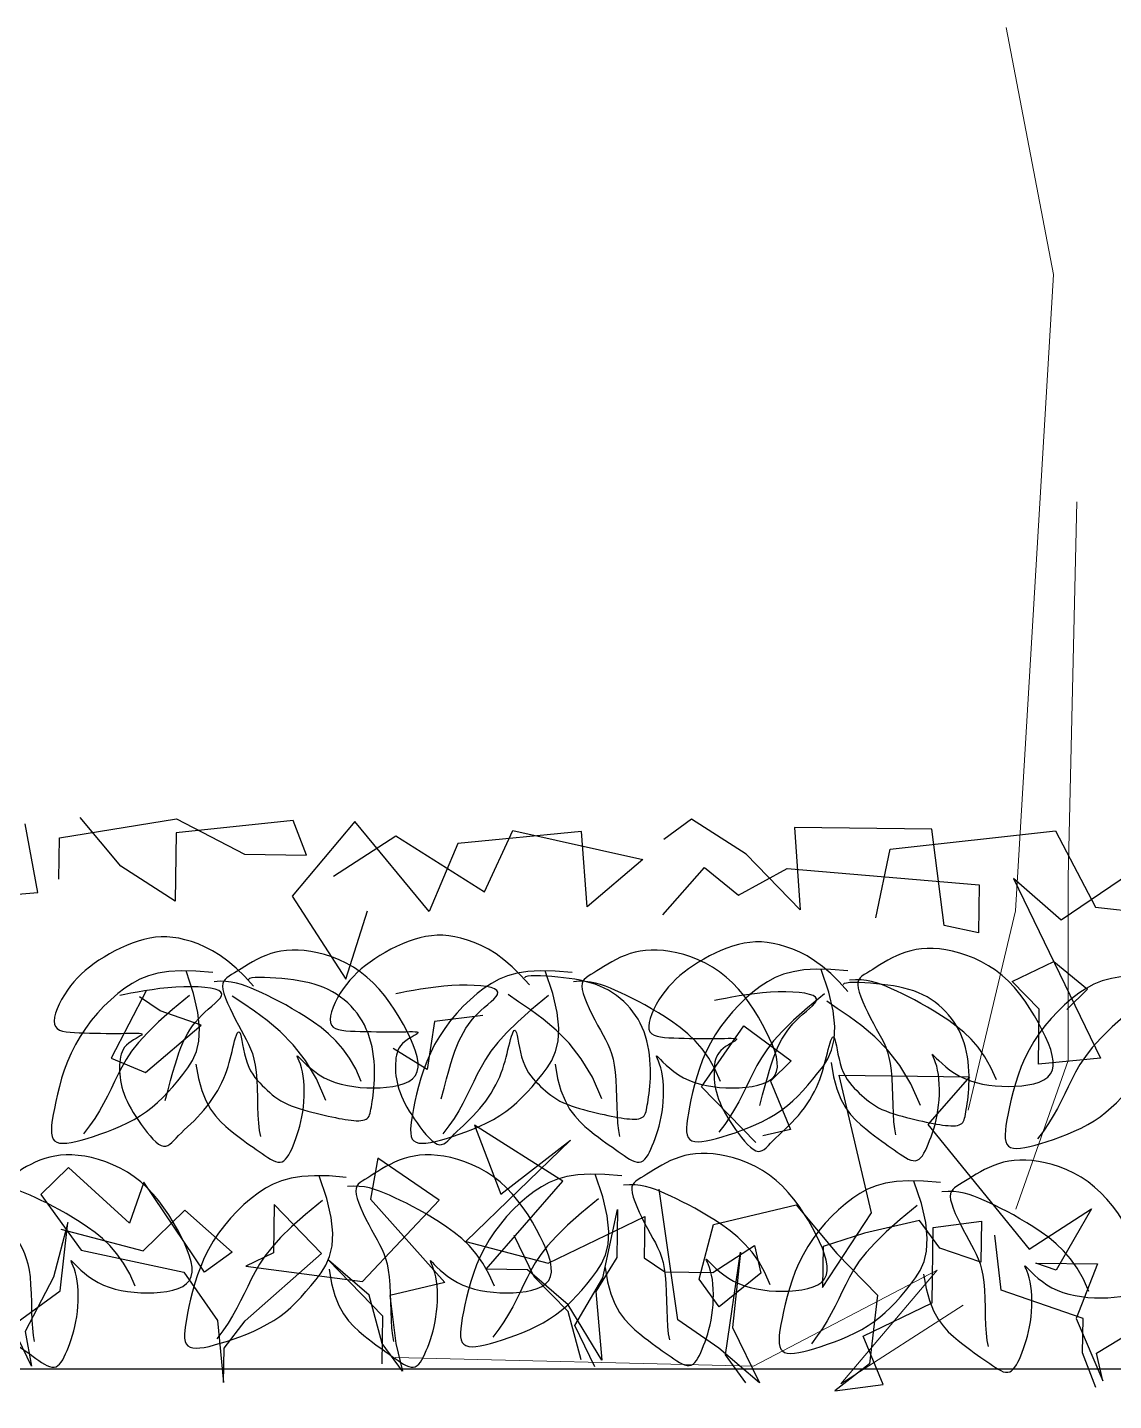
# Model space of a CAD drawing. Extents: x -1568 to -728, y -1287 to -990.
# Drawn here: x -1436.418 to -1433.887, y -1097.154 to -1093.955 of the extents above; entities that cross this region are included whole.
import ezdxf

# ---------------------------------------------------------------- set-up
doc = ezdxf.new("R2010")
doc.units = 0
doc.header["$LTSCALE"] = 5
doc.layers.get('0').update_dxf_attribs({"linetype": 'CONTINUOUS'})
for name, color, linetype in [('LH', 94, 'CONTINUOUS'), ('乔木', 3, 'CONTINUOUS'), ('尺寸标注', 2, 'CONTINUOUS')]:
    doc.layers.add(name, color=color, linetype=linetype)

# ---------------------------------------------------------------- blocks, each defined once
blk = doc.blocks.new('乔木02')
at = {"color": 106, "lineweight": 20}
for p, q in [((251.84, 912.36), (217.98, 736.47)), ((217.98, 736.47), (245.07, 283.22)), ((201.4, 574.51), (207.63, 307.08)), ((207.63, 307.08), (207.63, 176.47)), ((245.07, 283.22), (278.92, 141.15)), ((207.63, 176.47), (244.97, 70.74)), ((300.99, 27.21), (431.71, -41.21)), ((369.46, -53.65), (300.99, 27.21)), ((282.32, 2.33), (369.46, -53.65)), ((431.71, -41.21), (686.91, -34.99))]:
    blk.add_line(p, q, dxfattribs=at)
blk = doc.blocks.new('LIM43')
at = {"color": 98}
for p, q in [((942285.3405, 2579500.7388), (942285.6132, 2579500.7831)), ((942285.4836, 2579500.6729), (942285.3891, 2579500.7861)), ((942285.8852, 2579500.7793), (942285.6127, 2579500.7511)), ((942285.6132, 2579500.7831), (942285.7721, 2579500.7009)), ((942286.0292, 2579500.7774), (942285.8828, 2579500.6035)), ((942285.9161, 2579500.699), (942285.8852, 2579500.7793)), ((942286.2023, 2579500.5672), (942286.0292, 2579500.7774)), ((942286.8134, 2579500.7827), (942286.7487, 2579500.7356)), ((942286.9403, 2579500.701), (942286.8134, 2579500.7827)), ((942285.2907, 2579500.6116), (942285.2609, 2579500.7719)), ((942285.6127, 2579500.7511), (942285.6105, 2579500.5912)), ((942285.9794, 2579500.6501), (942286.1247, 2579500.7441)), ((942286.1247, 2579500.7441), (942286.331, 2579500.6134)), ((942286.557, 2579500.7542), (942286.2685, 2579500.7261)), ((942286.331, 2579500.6134), (942286.397, 2579500.7564)), ((942286.397, 2579500.7564), (942286.7001, 2579500.6883)), ((942286.5706, 2579500.5781), (942286.557, 2579500.7542)), ((942287.3732, 2579500.759), (942287.0532, 2579500.7634)), ((942287.0532, 2579500.7634), (942287.0666, 2579500.5713)), ((942287.2765, 2579500.7124), (942287.6612, 2579500.7551)), ((942287.4021, 2579500.5348), (942287.3732, 2579500.759)), ((942287.6612, 2579500.7551), (942287.7548, 2579500.5779)), ((942285.3392, 2579500.6429), (942285.3405, 2579500.7388)), ((942286.2685, 2579500.7261), (942286.2023, 2579500.5672)), ((942287.2424, 2579500.5529), (942287.2765, 2579500.7124)), ((942285.7721, 2579500.7009), (942285.9161, 2579500.699)), ((942286.7001, 2579500.6883), (942286.5706, 2579500.5781)), ((942287.0666, 2579500.5713), (942286.9403, 2579500.701)), ((942285.6105, 2579500.5912), (942285.4836, 2579500.6729)), ((942286.7463, 2579500.5597), (942286.8439, 2579500.6703)), ((942286.8439, 2579500.6703), (942286.923, 2579500.6053)), ((942286.923, 2579500.6053), (942287.0359, 2579500.6677)), ((942287.0359, 2579500.6677), (942287.4835, 2579500.6296)), ((942287.8359, 2579500.6568), (942287.6744, 2579500.547)), ((942287.4835, 2579500.6296), (942287.4819, 2579500.5177)), ((942287.6744, 2579500.547), (942287.5637, 2579500.6445)), ((942287.5637, 2579500.6445), (942287.766, 2579500.226)), ((942284.9543, 2579500.5842), (942285.2907, 2579500.6116)), ((942285.8828, 2579500.6035), (942286.0081, 2579500.4099)), ((942286.0081, 2579500.4099), (942286.0583, 2579500.5691)), ((942287.7548, 2579500.5779), (942287.9146, 2579500.5598)), ((942287.4819, 2579500.5177), (942287.4021, 2579500.5348)), ((942287.5604, 2579500.4047), (942287.6571, 2579500.4513)), ((942287.6571, 2579500.4513), (942287.7362, 2579500.3863)), ((942287.6235, 2579500.3399), (942287.5604, 2579500.4047)), ((942285.5437, 2579500.3843), (942285.4615, 2579500.2255)), ((942285.575, 2579500.3359), (942285.5275, 2579500.3685)), ((942287.7362, 2579500.3863), (942287.6875, 2579500.339)), ((942285.6706, 2579500.3026), (942285.575, 2579500.3359)), ((942286.3271, 2579500.3256), (942286.2148, 2579500.3112)), ((942287.6218, 2579500.212), (942287.6235, 2579500.3399)), ((942285.5411, 2579500.1925), (942285.6706, 2579500.3026)), ((942286.2148, 2579500.3112), (942286.1973, 2579500.1995)), ((942286.8369, 2579500.1588), (942286.9349, 2579500.3013)), ((942286.9349, 2579500.3013), (942287.0458, 2579500.2199)), ((942286.1973, 2579500.1995), (942286.118, 2579500.2485)), ((942285.4615, 2579500.2255), (942285.5411, 2579500.1925)), ((942287.0458, 2579500.2199), (942286.9971, 2579500.1726)), ((942287.766, 2579500.226), (942287.6218, 2579500.212)), ((942286.9971, 2579500.1726), (942287.0436, 2579500.06)), ((942287.1573, 2579500.1864), (942287.4613, 2579500.1822)), ((942287.233, 2579499.8656), (942287.1573, 2579500.1864)), ((942287.4613, 2579500.1822), (942287.3638, 2579500.0716)), ((942286.9631, 2579500.0291), (942286.8369, 2579500.1588)), ((942286.5138, 2579499.9393), (942286.3076, 2579500.0701)), ((942286.3076, 2579500.0701), (942286.3694, 2579499.9093)), ((942287.3638, 2579500.0716), (942287.5999, 2579499.7806)), ((942287.0436, 2579500.06), (942286.9794, 2579500.0449)), ((942286.5311, 2579500.035), (942286.2878, 2579499.7985)), ((942286.3694, 2579499.9093), (942286.5311, 2579500.035)), ((942286.0825, 2579499.9932), (942286.0652, 2579499.8975)), ((942286.2252, 2579499.8953), (942286.0825, 2579499.9932)), ((942285.362, 2579499.9711), (942285.2971, 2579499.908)), ((942285.5043, 2579499.8412), (942285.362, 2579499.9711)), ((942285.5376, 2579499.9367), (942285.5043, 2579499.8412)), ((942285.6787, 2579499.7269), (942285.5376, 2579499.9367)), ((942286.335, 2579499.7339), (942286.5138, 2579499.9393)), ((942286.7815, 2579499.6159), (942286.7376, 2579499.9203)), ((942285.2971, 2579499.908), (942285.3914, 2579499.7788)), ((942285.8409, 2579499.8846), (942285.8394, 2579499.7727)), ((942285.9514, 2579499.7711), (942285.8409, 2579499.8846)), ((942286.0465, 2579499.7059), (942286.2252, 2579499.8953)), ((942286.0652, 2579499.8975), (942286.2385, 2579499.7033)), ((942286.8645, 2579499.8386), (942287.0572, 2579499.8839)), ((942287.0572, 2579499.8839), (942287.1517, 2579499.7707)), ((942285.5354, 2579499.7768), (942285.6327, 2579499.8714)), ((942285.6327, 2579499.8714), (942285.7434, 2579499.774)), ((942286.4792, 2579499.7479), (942286.7047, 2579499.8568)), ((942286.6068, 2579499.7142), (942286.6409, 2579499.8736)), ((942286.6409, 2579499.8736), (942286.6394, 2579499.7617)), ((942286.7047, 2579499.8568), (942286.7034, 2579499.7609)), ((942287.1186, 2579499.6912), (942287.233, 2579499.8656)), ((942287.3447, 2579499.848), (942287.2163, 2579499.8178)), ((942287.3919, 2579499.7834), (942287.3447, 2579499.848)), ((942287.3765, 2579499.8316), (942287.4888, 2579499.8461)), ((942287.4888, 2579499.8461), (942287.4874, 2579499.7502)), ((942287.5999, 2579499.7806), (942287.7452, 2579499.8745)), ((942287.7452, 2579499.8745), (942287.6632, 2579499.7318)), ((942285.3603, 2579499.8432), (942285.3265, 2579499.7157)), ((942285.3421, 2579499.6835), (942285.3603, 2579499.8432)), ((942285.344, 2579499.8274), (942285.5354, 2579499.7768)), ((942286.8308, 2579499.7112), (942286.8645, 2579499.8386)), ((942287.2163, 2579499.8178), (942287.1199, 2579499.7872)), ((942287.3741, 2579499.6558), (942287.3765, 2579499.8316)), ((942287.5346, 2579499.6856), (942287.5203, 2579499.8137)), ((942286.2878, 2579499.7985), (942286.4792, 2579499.7479)), ((942286.4468, 2579499.7164), (942286.4001, 2579499.813)), ((942286.863, 2579499.7267), (942286.9599, 2579499.7893)), ((942286.9599, 2579499.7893), (942286.975, 2579499.7252)), ((942287.1199, 2579499.7872), (942287.1186, 2579499.6912)), ((942287.4874, 2579499.7502), (942287.3919, 2579499.7834)), ((942285.3914, 2579499.7788), (942285.6307, 2579499.7276)), ((942285.7434, 2579499.774), (942285.6787, 2579499.7269)), ((942285.7732, 2579499.6137), (942285.9514, 2579499.7711)), ((942285.8394, 2579499.7727), (942285.775, 2579499.7416)), ((942286.0621, 2579499.6737), (942285.9672, 2579499.7549)), ((942285.9672, 2579499.7549), (942286.0934, 2579499.6253)), ((942286.6394, 2579499.7617), (942286.5903, 2579499.6825)), ((942286.7034, 2579499.7609), (942286.751, 2579499.7282)), ((942286.8924, 2579499.5344), (942286.9276, 2579499.7738)), ((942286.9276, 2579499.7738), (942286.9092, 2579499.5982)), ((942287.1517, 2579499.7707), (942287.2463, 2579499.6735)), ((942285.6307, 2579499.7276), (942285.7092, 2579499.6146)), ((942285.775, 2579499.7416), (942286.0465, 2579499.7059)), ((942286.431, 2579499.7326), (942286.335, 2579499.7339)), ((942286.5259, 2579499.6514), (942286.431, 2579499.7326)), ((942286.751, 2579499.7282), (942286.863, 2579499.7267)), ((942286.975, 2579499.7252), (942286.8779, 2579499.6466)), ((942287.6154, 2579499.7484), (942287.7594, 2579499.7464)), ((942287.6632, 2579499.7318), (942287.6154, 2579499.7484)), ((942287.7594, 2579499.7464), (942287.7097, 2579499.6192)), ((942285.3265, 2579499.7157), (942285.2608, 2579499.5887)), ((942286.2385, 2579499.7033), (942286.1101, 2579499.673)), ((942286.5257, 2579499.6354), (942286.4468, 2579499.7164)), ((942286.5412, 2579499.6032), (942286.6068, 2579499.7142)), ((942286.8779, 2579499.6466), (942286.8308, 2579499.7112)), ((942287.7257, 2579499.619), (942287.5346, 2579499.6856)), ((942285.2128, 2579499.5894), (942285.3421, 2579499.6835)), ((942286.0926, 2579499.5614), (942286.0621, 2579499.6737)), ((942286.1101, 2579499.673), (942286.1246, 2579499.5609)), ((942286.5903, 2579499.6825), (942286.6041, 2579499.5224)), ((942287.213, 2579499.578), (942287.3741, 2579499.6558)), ((942287.2463, 2579499.6735), (942287.2282, 2579499.5139)), ((942285.2757, 2579499.5086), (942285.2134, 2579499.6373)), ((942286.0934, 2579499.6253), (942286.0919, 2579499.5134)), ((942286.5561, 2579499.523), (942286.5257, 2579499.6354)), ((942286.6041, 2579499.5224), (942286.5259, 2579499.6514)), ((942285.7092, 2579499.6146), (942285.7232, 2579499.4705)), ((942285.7243, 2579499.5504), (942285.7732, 2579499.6137)), ((942286.5879, 2579499.5066), (942286.5412, 2579499.6032)), ((942286.8766, 2579499.5506), (942286.7815, 2579499.6159)), ((942286.9092, 2579499.5982), (942286.9715, 2579499.4694)), ((942287.7097, 2579499.6192), (942287.7717, 2579499.4745)), ((942287.7246, 2579499.5391), (942287.7257, 2579499.619)), ((942287.7566, 2579499.5386), (942287.8857, 2579499.6168)), ((942285.2608, 2579499.5887), (942285.2757, 2579499.5086)), ((942286.1397, 2579499.4968), (942286.0926, 2579499.5614)), ((942286.1246, 2579499.5609), (942286.1397, 2579499.4968)), ((942287.2595, 2579499.4655), (942287.213, 2579499.578)), ((942285.7232, 2579499.4705), (942285.7243, 2579499.5504)), ((942286.9715, 2579499.4694), (942286.8766, 2579499.5506)), ((942286.9395, 2579499.4698), (942286.8924, 2579499.5344)), ((942287.7555, 2579499.4587), (942287.7246, 2579499.5391)), ((942287.7717, 2579499.4745), (942287.7566, 2579499.5386)), ((942287.2282, 2579499.5139), (942287.1473, 2579499.451)), ((942287.1473, 2579499.451), (942287.2595, 2579499.4655))]:
    blk.add_line(p, q, dxfattribs=at)
blk = doc.blocks.new('花')
at = {"layer": 'LH', "color": 12}
for p, q in [((0.5797, 0.4507), (0.5698, 0.4448)), ((0.5901, 0.4561), (0.5797, 0.4507)), ((0.6009, 0.461), (0.5901, 0.4561)), ((0.6123, 0.4652), (0.6009, 0.461)), ((0.6241, 0.4688), (0.6123, 0.4652)), ((0.6366, 0.4716), (0.6241, 0.4688)), ((0.6496, 0.4736), (0.6366, 0.4716)), ((0.6634, 0.4747), (0.6496, 0.4736)), ((0.6779, 0.4749), (0.6634, 0.4747)), ((0.6932, 0.4741), (0.6779, 0.4749)), ((0.7092, 0.4722), (0.6932, 0.4741)), ((0.7259, 0.4693), (0.7092, 0.4722)), ((0.7431, 0.4652), (0.7259, 0.4693)), ((0.7605, 0.4599), (0.7431, 0.4652)), ((0.7779, 0.4533), (0.7605, 0.4599)), ((0.7953, 0.4454), (0.7779, 0.4533)), ((0.5349, 0.4203), (0.5274, 0.4146)), ((0.5429, 0.4263), (0.5349, 0.4203)), ((0.5514, 0.4325), (0.5429, 0.4263)), ((0.5604, 0.4387), (0.5514, 0.4325)), ((0.5698, 0.4448), (0.5604, 0.4387)), ((0.8123, 0.4361), (0.7953, 0.4454)), ((0.8287, 0.4253), (0.8123, 0.4361)), ((0.8445, 0.4131), (0.8287, 0.4253)), ((-0.5567, 0.3892), (-0.5698, 0.3826)), ((-0.5435, 0.395), (-0.5567, 0.3892)), ((-0.5303, 0.4), (-0.5435, 0.395)), ((-0.5172, 0.4041), (-0.5303, 0.4)), ((-0.5041, 0.4071), (-0.5172, 0.4041)), ((-0.4909, 0.4092), (-0.5041, 0.4071)), ((-0.4776, 0.4103), (-0.4909, 0.4092)), ((-0.4639, 0.4103), (-0.4776, 0.4103)), ((-0.4498, 0.4093), (-0.4639, 0.4103)), ((-0.4351, 0.4072), (-0.4498, 0.4093)), ((-0.4197, 0.4041), (-0.4351, 0.4072)), ((-0.4036, 0.3998), (-0.4197, 0.4041)), ((-0.3867, 0.3941), (-0.4036, 0.3998)), ((-0.369, 0.3867), (-0.3867, 0.3941)), ((-0.3504, 0.3772), (-0.369, 0.3867)), ((0.321, 0.3859), (0.3021, 0.3764)), ((0.3425, 0.3937), (0.321, 0.3859)), ((0.3674, 0.3998), (0.3425, 0.3937)), ((0.3964, 0.4039), (0.3674, 0.3998)), ((0.4303, 0.4061), (0.3964, 0.4039)), ((0.4295, 0.3534), (0.4075, 0.4044)), ((0.47, 0.4062), (0.4303, 0.4061)), ((0.4891, 0.387), (0.4751, 0.385)), ((0.5023, 0.3878), (0.4891, 0.387)), ((0.4969, 0.3877), (0.4954, 0.3823)), ((0.4996, 0.3924), (0.4969, 0.3877)), ((0.5035, 0.3966), (0.4996, 0.3924)), ((0.5147, 0.3874), (0.5023, 0.3878)), ((0.5084, 0.4007), (0.5035, 0.3966)), ((0.5141, 0.4049), (0.5084, 0.4007)), ((0.5205, 0.4095), (0.5141, 0.4049)), ((0.5267, 0.3861), (0.5147, 0.3874)), ((0.5274, 0.4146), (0.5205, 0.4095)), ((0.5385, 0.3838), (0.5267, 0.3861)), ((0.8595, 0.3996), (0.8445, 0.4131)), ((0.8738, 0.3851), (0.8595, 0.3996)), ((0.8872, 0.3699), (0.8738, 0.3851)), ((-0.6078, 0.3596), (-0.6196, 0.3512)), ((-0.5955, 0.3677), (-0.6078, 0.3596)), ((-0.5828, 0.3754), (-0.5955, 0.3677)), ((-0.5698, 0.3826), (-0.5828, 0.3754)), ((-0.331, 0.3653), (-0.3504, 0.3772)), ((-0.3106, 0.3508), (-0.331, 0.3653)), ((0.2691, 0.3526), (0.2535, 0.3385)), ((0.2851, 0.3652), (0.2691, 0.3526)), ((0.3021, 0.3764), (0.2851, 0.3652)), ((0.4433, 0.3104), (0.4295, 0.3534)), ((0.4954, 0.3823), (0.4953, 0.3759)), ((0.4953, 0.3759), (0.4968, 0.3682)), ((0.4968, 0.3682), (0.5, 0.3591)), ((0.5, 0.3591), (0.5045, 0.3487)), ((0.5503, 0.3808), (0.5385, 0.3838)), ((0.5622, 0.3771), (0.5503, 0.3808)), ((0.5745, 0.373), (0.5622, 0.3771)), ((0.5875, 0.3683), (0.5745, 0.373)), ((0.601, 0.3633), (0.5875, 0.3683)), ((0.6152, 0.3577), (0.601, 0.3633)), ((0.63, 0.3515), (0.6152, 0.3577)), ((0.8998, 0.3542), (0.8872, 0.3699)), ((0.9116, 0.3382), (0.8998, 0.3542)), ((-0.6512, 0.3253), (-0.6605, 0.3163)), ((-0.6414, 0.334), (-0.6512, 0.3253)), ((-0.6308, 0.3427), (-0.6414, 0.334)), ((-0.6196, 0.3512), (-0.6308, 0.3427)), ((-0.2893, 0.3332), (-0.3106, 0.3508)), ((-0.267, 0.3124), (-0.2893, 0.3332)), ((-0.2776, 0.3296), (-0.2796, 0.3273)), ((-0.2724, 0.3315), (-0.2776, 0.3296)), ((-0.2646, 0.333), (-0.2724, 0.3315)), ((-0.2545, 0.3341), (-0.2646, 0.333)), ((-0.2428, 0.3349), (-0.2545, 0.3341)), ((-0.2299, 0.3354), (-0.2428, 0.3349)), ((-0.2163, 0.3356), (-0.2299, 0.3354)), ((-0.2025, 0.3355), (-0.2163, 0.3356)), ((-0.1889, 0.3352), (-0.2025, 0.3355)), ((-0.1756, 0.3347), (-0.1889, 0.3352)), ((-0.1627, 0.3338), (-0.1756, 0.3347)), ((-0.1502, 0.3326), (-0.1627, 0.3338)), ((-0.1379, 0.3309), (-0.1502, 0.3326)), ((-0.1261, 0.3288), (-0.1379, 0.3309)), ((-0.1145, 0.3262), (-0.1261, 0.3288)), ((-0.1034, 0.323), (-0.1145, 0.3262)), ((-0.0926, 0.3192), (-0.1034, 0.323)), ((0.2384, 0.3231), (0.2238, 0.3066)), ((0.2535, 0.3385), (0.2384, 0.3231)), ((0.4201, 0.348), (0.3832, 0.3123)), ((0.5045, 0.3487), (0.5103, 0.3374)), ((0.5103, 0.3374), (0.5169, 0.3254)), ((0.5169, 0.3254), (0.5242, 0.3132)), ((0.6454, 0.3448), (0.63, 0.3515)), ((0.6615, 0.3373), (0.6454, 0.3448)), ((0.6782, 0.3292), (0.6615, 0.3373)), ((0.6956, 0.3202), (0.6782, 0.3292)), ((0.7136, 0.3104), (0.6956, 0.3202)), ((0.9225, 0.3222), (0.9116, 0.3382)), ((0.9325, 0.3065), (0.9225, 0.3222)), ((-0.6772, 0.2977), (-0.6847, 0.2879)), ((-0.6691, 0.3072), (-0.6772, 0.2977)), ((-0.6605, 0.3163), (-0.6691, 0.3072)), ((-0.4836, 0.2888), (-0.5016, 0.2848)), ((-0.4653, 0.2923), (-0.4836, 0.2888)), ((-0.447, 0.2954), (-0.4653, 0.2923)), ((-0.4289, 0.2977), (-0.447, 0.2954)), ((-0.4114, 0.2993), (-0.4289, 0.2977)), ((-0.3949, 0.3002), (-0.4114, 0.2993)), ((-0.3799, 0.3003), (-0.3949, 0.3002)), ((-0.3666, 0.2996), (-0.3799, 0.3003)), ((-0.3555, 0.2981), (-0.3666, 0.2996)), ((-0.3469, 0.2958), (-0.3555, 0.2981)), ((-0.3413, 0.2926), (-0.3469, 0.2958)), ((-0.3389, 0.2886), (-0.3413, 0.2926)), ((-0.3393, 0.2838), (-0.3389, 0.2886)), ((-0.0822, 0.3148), (-0.0926, 0.3192)), ((-0.0723, 0.3098), (-0.0822, 0.3148)), ((-0.0627, 0.3043), (-0.0723, 0.3098)), ((-0.0535, 0.2983), (-0.0627, 0.3043)), ((-0.0448, 0.2918), (-0.0535, 0.2983)), ((-0.0365, 0.2849), (-0.0448, 0.2918)), ((0.21, 0.2891), (0.1971, 0.2707)), ((0.2238, 0.3066), (0.21, 0.2891)), ((0.3832, 0.3123), (0.3533, 0.281)), ((0.45, 0.2744), (0.4433, 0.3104)), ((0.5242, 0.3132), (0.5318, 0.3009)), ((0.5318, 0.3009), (0.5395, 0.2889)), ((0.5395, 0.2889), (0.547, 0.2775)), ((0.732, 0.2992), (0.7136, 0.3104)), ((0.7506, 0.2864), (0.732, 0.2992)), ((0.9415, 0.2913), (0.9325, 0.3065)), ((0.9494, 0.2767), (0.9415, 0.2913)), ((-0.6983, 0.267), (-0.7044, 0.2558)), ((-0.6917, 0.2777), (-0.6983, 0.267)), ((-0.6847, 0.2879), (-0.6917, 0.2777)), ((-0.5639, 0.2687), (-0.5755, 0.2654)), ((-0.5503, 0.2725), (-0.5639, 0.2687)), ((-0.5352, 0.2765), (-0.5503, 0.2725)), ((-0.5189, 0.2807), (-0.5352, 0.2765)), ((-0.5016, 0.2848), (-0.5189, 0.2807)), ((-0.3674, 0.2508), (-0.3598, 0.2584)), ((-0.3598, 0.2584), (-0.3528, 0.2656)), ((-0.3528, 0.2656), (-0.3467, 0.2722)), ((-0.3467, 0.2722), (-0.342, 0.2784)), ((-0.342, 0.2784), (-0.3393, 0.2838)), ((-0.2887, 0.2709), (-0.3142, 0.2852)), ((-0.2597, 0.2546), (-0.2887, 0.2709)), ((-0.0287, 0.2775), (-0.0365, 0.2849)), ((-0.0214, 0.2698), (-0.0287, 0.2775)), ((-0.0145, 0.2617), (-0.0214, 0.2698)), ((-0.0081, 0.2531), (-0.0145, 0.2617)), ((0.1971, 0.2707), (0.1851, 0.2516)), ((0.3533, 0.281), (0.3296, 0.2535)), ((0.4509, 0.2443), (0.45, 0.2744)), ((0.547, 0.2775), (0.554, 0.2669)), ((0.554, 0.2669), (0.5606, 0.2568)), ((0.5606, 0.2568), (0.5668, 0.2468)), ((0.7689, 0.2715), (0.7506, 0.2864)), ((0.7869, 0.254), (0.7689, 0.2715)), ((0.9559, 0.2627), (0.9494, 0.2767)), ((0.9608, 0.2496), (0.9559, 0.2627)), ((-0.7146, 0.2331), (-0.7184, 0.222)), ((-0.7098, 0.2444), (-0.7146, 0.2331)), ((-0.7044, 0.2558), (-0.7098, 0.2444)), ((-0.395, 0.2175), (-0.3887, 0.2263)), ((-0.3887, 0.2263), (-0.382, 0.2348)), ((-0.382, 0.2348), (-0.3749, 0.2429)), ((-0.3749, 0.2429), (-0.3674, 0.2508)), ((-0.2285, 0.2353), (-0.2597, 0.2546)), ((-0.1961, 0.2122), (-0.2285, 0.2353)), ((-0.0021, 0.2443), (-0.0081, 0.2531)), ((0.0033, 0.235), (-0.0021, 0.2443)), ((0.0082, 0.2254), (0.0033, 0.235)), ((0.0127, 0.2155), (0.0082, 0.2254)), ((0.1743, 0.232), (0.1648, 0.2119)), ((0.1851, 0.2516), (0.1743, 0.232)), ((0.311, 0.2291), (0.2967, 0.2074)), ((0.3296, 0.2535), (0.311, 0.2291)), ((0.4471, 0.2192), (0.4509, 0.2443)), ((0.5668, 0.2468), (0.5724, 0.2364)), ((0.5724, 0.2364), (0.5775, 0.2253)), ((0.5775, 0.2253), (0.582, 0.2129)), ((0.682, 0.2284), (0.682, 0.2291)), ((0.682, 0.2291), (0.6836, 0.2281)), ((0.6831, 0.2259), (0.682, 0.2284)), ((0.6852, 0.222), (0.6831, 0.2259)), ((0.6836, 0.2281), (0.6869, 0.2253)), ((0.6869, 0.2253), (0.6919, 0.221)), ((0.8042, 0.2335), (0.7869, 0.254)), ((0.8205, 0.2097), (0.8042, 0.2335)), ((0.964, 0.2372), (0.9608, 0.2496)), ((0.9651, 0.2258), (0.964, 0.2372)), ((0.964, 0.2155), (0.9651, 0.2258)), ((-0.7228, 0.2017), (-0.723, 0.1931)), ((-0.723, 0.1931), (-0.7218, 0.1859)), ((-0.7212, 0.2114), (-0.7228, 0.2017)), ((-0.7184, 0.222), (-0.7212, 0.2114)), ((-0.4111, 0.1888), (-0.4061, 0.1988)), ((-0.4061, 0.1988), (-0.4008, 0.2084)), ((-0.4008, 0.2084), (-0.395, 0.2175)), ((-0.2986, 0.1891), (-0.297, 0.1952)), ((-0.297, 0.1952), (-0.2954, 0.2)), ((-0.2954, 0.2), (-0.2937, 0.203)), ((-0.2937, 0.203), (-0.2919, 0.2039)), ((-0.2919, 0.2039), (-0.29, 0.2024)), ((-0.29, 0.2024), (-0.288, 0.1984)), ((-0.288, 0.1984), (-0.2858, 0.1921)), ((-0.2858, 0.1921), (-0.2835, 0.184)), ((-0.1637, 0.1842), (-0.1961, 0.2122)), ((0.0166, 0.2052), (0.0127, 0.2155)), ((0.02, 0.1945), (0.0166, 0.2052)), ((0.023, 0.1837), (0.02, 0.1945)), ((0.1648, 0.2119), (0.1566, 0.1916)), ((0.2967, 0.2074), (0.2857, 0.1875)), ((0.4305, 0.1797), (0.4399, 0.198)), ((0.4399, 0.198), (0.4471, 0.2192)), ((0.582, 0.2129), (0.5861, 0.1991)), ((0.5861, 0.1991), (0.5896, 0.1832)), ((0.688, 0.2166), (0.6852, 0.222)), ((0.6911, 0.2099), (0.688, 0.2166)), ((0.6944, 0.202), (0.6911, 0.2099)), ((0.6919, 0.221), (0.6984, 0.2155)), ((0.6974, 0.1929), (0.6944, 0.202)), ((0.7001, 0.1829), (0.6974, 0.1929)), ((0.6984, 0.2155), (0.7063, 0.2092)), ((0.7063, 0.2092), (0.7154, 0.2025)), ((0.7154, 0.2025), (0.7257, 0.1957)), ((0.7257, 0.1957), (0.737, 0.1893)), ((0.8356, 0.182), (0.8205, 0.2097)), ((0.9459, 0.1911), (0.9544, 0.1981)), ((0.9544, 0.1981), (0.9605, 0.2062)), ((0.9605, 0.2062), (0.964, 0.2155)), ((-0.7218, 0.1859), (-0.7189, 0.1803)), ((-0.7189, 0.1803), (-0.7145, 0.1761)), ((-0.7145, 0.1761), (-0.7087, 0.1731)), ((-0.7087, 0.1731), (-0.7016, 0.1713)), ((-0.7016, 0.1713), (-0.6933, 0.1703)), ((-0.6933, 0.1703), (-0.6839, 0.17)), ((-0.6839, 0.17), (-0.6736, 0.1701)), ((-0.6736, 0.1701), (-0.6625, 0.1706)), ((-0.6625, 0.1706), (-0.6506, 0.1712)), ((-0.6506, 0.1712), (-0.6383, 0.1719)), ((-0.6383, 0.1719), (-0.6256, 0.1727)), ((-0.6256, 0.1727), (-0.6128, 0.1735)), ((-0.6128, 0.1735), (-0.6001, 0.1744)), ((-0.6001, 0.1744), (-0.5877, 0.1754)), ((-0.5877, 0.1754), (-0.5757, 0.1764)), ((-0.5757, 0.1764), (-0.5644, 0.1774)), ((-0.5644, 0.1774), (-0.5539, 0.1785)), ((-0.5539, 0.1785), (-0.5445, 0.1794)), ((-0.5404, 0.1604), (-0.5457, 0.1558)), ((-0.5445, 0.1794), (-0.5362, 0.1803)), ((-0.5348, 0.1647), (-0.5404, 0.1604)), ((-0.5362, 0.1803), (-0.5291, 0.1808)), ((-0.5294, 0.1686), (-0.5348, 0.1647)), ((-0.5245, 0.1721), (-0.5294, 0.1686)), ((-0.5291, 0.1808), (-0.5235, 0.1811)), ((-0.5204, 0.175), (-0.5245, 0.1721)), ((-0.5235, 0.1811), (-0.5194, 0.181)), ((-0.5176, 0.1774), (-0.5204, 0.175)), ((-0.5194, 0.181), (-0.517, 0.1804)), ((-0.5164, 0.1792), (-0.5176, 0.1774)), ((-0.517, 0.1804), (-0.5164, 0.1792)), ((-0.4236, 0.1558), (-0.4198, 0.1674)), ((-0.4198, 0.1674), (-0.4157, 0.1784)), ((-0.4157, 0.1784), (-0.4111, 0.1888)), ((-0.3042, 0.1569), (-0.3029, 0.1655)), ((-0.3029, 0.1655), (-0.3015, 0.1739)), ((-0.3015, 0.1739), (-0.3001, 0.1819)), ((-0.3001, 0.1819), (-0.2986, 0.1891)), ((-0.2835, 0.184), (-0.2809, 0.1747)), ((-0.2809, 0.1747), (-0.278, 0.1644)), ((-0.278, 0.1644), (-0.2747, 0.1537)), ((-0.1322, 0.1503), (-0.1637, 0.1842)), ((0.0254, 0.1727), (0.023, 0.1837)), ((0.0275, 0.1617), (0.0254, 0.1727)), ((0.0291, 0.1507), (0.0275, 0.1617)), ((0.1498, 0.1712), (0.1441, 0.1509)), ((0.1566, 0.1916), (0.1498, 0.1712)), ((0.277, 0.169), (0.2696, 0.1513)), ((0.2857, 0.1875), (0.277, 0.169)), ((0.4096, 0.1478), (0.42, 0.1633)), ((0.42, 0.1633), (0.4305, 0.1797)), ((0.4485, 0.19), (0.4569, 0.1573)), ((0.5896, 0.1832), (0.5926, 0.1651)), ((0.5926, 0.1651), (0.5952, 0.1453)), ((0.7023, 0.1721), (0.7001, 0.1829)), ((0.704, 0.1607), (0.7023, 0.1721)), ((0.7053, 0.1487), (0.704, 0.1607)), ((0.737, 0.1893), (0.7492, 0.1834)), ((0.7492, 0.1834), (0.762, 0.1786)), ((0.762, 0.1786), (0.7756, 0.1747)), ((0.7756, 0.1747), (0.7896, 0.1717)), ((0.7896, 0.1717), (0.8042, 0.1696)), ((0.8042, 0.1696), (0.8191, 0.1684)), ((0.8191, 0.1684), (0.8343, 0.1679)), ((0.8343, 0.1679), (0.8496, 0.1682)), ((0.8496, 0.1682), (0.8651, 0.1692)), ((0.8651, 0.1692), (0.8805, 0.1708)), ((0.8805, 0.1708), (0.8956, 0.1732)), ((0.8956, 0.1732), (0.91, 0.1763)), ((0.91, 0.1763), (0.9234, 0.1803)), ((0.9234, 0.1803), (0.9355, 0.1852)), ((0.9355, 0.1852), (0.9459, 0.1911)), ((-0.5611, 0.1289), (-0.5621, 0.1228)), ((-0.5595, 0.1347), (-0.5611, 0.1289)), ((-0.5573, 0.1403), (-0.5595, 0.1347)), ((-0.5543, 0.1457), (-0.5573, 0.1403)), ((-0.5504, 0.1509), (-0.5543, 0.1457)), ((-0.5457, 0.1558), (-0.5504, 0.1509)), ((-0.4339, 0.1144), (-0.4305, 0.1297)), ((-0.4305, 0.1297), (-0.4272, 0.1434)), ((-0.4272, 0.1434), (-0.4236, 0.1558)), ((-0.3105, 0.1212), (-0.3087, 0.1303)), ((-0.3087, 0.1303), (-0.3071, 0.1393)), ((-0.3071, 0.1393), (-0.3056, 0.1482)), ((-0.3056, 0.1482), (-0.3042, 0.1569)), ((-0.2747, 0.1537), (-0.2711, 0.1431)), ((-0.2711, 0.1431), (-0.2669, 0.1331)), ((-0.2669, 0.1331), (-0.2623, 0.1239)), ((-0.1029, 0.1097), (-0.1322, 0.1503)), ((0.0304, 0.1399), (0.0291, 0.1507)), ((0.0313, 0.1293), (0.0304, 0.1399)), ((0.0319, 0.1191), (0.0313, 0.1293)), ((0.1395, 0.1311), (0.1357, 0.1118)), ((0.1441, 0.1509), (0.1395, 0.1311)), ((0.2628, 0.1338), (0.2561, 0.1163)), ((0.2696, 0.1513), (0.2628, 0.1338)), ((0.3887, 0.1192), (0.3992, 0.1331)), ((0.3992, 0.1331), (0.4096, 0.1478)), ((0.4569, 0.1573), (0.4671, 0.1299)), ((0.4671, 0.1299), (0.4785, 0.1072)), ((0.5952, 0.1453), (0.5976, 0.1247)), ((0.7061, 0.1365), (0.7053, 0.1487)), ((0.7065, 0.1242), (0.7061, 0.1365)), ((-0.5626, 0.1166), (-0.5627, 0.1101)), ((-0.5627, 0.1101), (-0.5625, 0.1035)), ((-0.5621, 0.1228), (-0.5626, 0.1166)), ((-0.5625, 0.1035), (-0.5621, 0.0967)), ((-0.5621, 0.0967), (-0.5614, 0.0897)), ((-0.4411, 0.0775), (-0.4374, 0.0971)), ((-0.4374, 0.0971), (-0.4339, 0.1144)), ((-0.3181, 0.0929), (-0.3152, 0.1025)), ((-0.3152, 0.1025), (-0.3127, 0.112)), ((-0.3127, 0.112), (-0.3105, 0.1212)), ((-0.2623, 0.1239), (-0.2572, 0.1156)), ((-0.2572, 0.1156), (-0.2517, 0.108)), ((-0.2517, 0.108), (-0.246, 0.1012)), ((-0.246, 0.1012), (-0.24, 0.0949)), ((-0.0767, 0.0613), (-0.1029, 0.1097)), ((0.0323, 0.1094), (0.0319, 0.1191)), ((0.0322, 0.0913), (0.0324, 0.1001)), ((0.0324, 0.1001), (0.0323, 0.1094)), ((0.1357, 0.1118), (0.1327, 0.0934)), ((0.2492, 0.0987), (0.2418, 0.081)), ((0.2561, 0.1163), (0.2492, 0.0987)), ((0.3669, 0.0935), (0.378, 0.106)), ((0.378, 0.106), (0.3887, 0.1192)), ((0.4785, 0.1072), (0.4909, 0.0886)), ((0.5976, 0.1247), (0.5999, 0.1039)), ((0.5999, 0.1039), (0.6024, 0.0837)), ((0.7049, 0.0884), (0.7059, 0.1)), ((0.7059, 0.1), (0.7064, 0.112)), ((0.7064, 0.112), (0.7065, 0.1242)), ((-0.5614, 0.0897), (-0.5605, 0.0825)), ((-0.5605, 0.0825), (-0.5592, 0.0752)), ((-0.5592, 0.0752), (-0.5576, 0.0678)), ((-0.5576, 0.0678), (-0.5555, 0.0603)), ((-0.4452, 0.0553), (-0.4411, 0.0775)), ((-0.3299, 0.0634), (-0.3255, 0.0733)), ((-0.3255, 0.0733), (-0.3216, 0.0832)), ((-0.3216, 0.0832), (-0.3181, 0.0929)), ((-0.24, 0.0949), (-0.2338, 0.0891)), ((-0.2338, 0.0891), (-0.2276, 0.0837)), ((-0.2276, 0.0837), (-0.2213, 0.0785)), ((-0.2213, 0.0785), (-0.215, 0.0735)), ((-0.215, 0.0735), (-0.2087, 0.0688)), ((-0.2087, 0.0688), (-0.2022, 0.0642)), ((-0.2022, 0.0642), (-0.1956, 0.0598)), ((0.0306, 0.0614), (0.0311, 0.068)), ((0.0311, 0.068), (0.0316, 0.0753)), ((0.0316, 0.0753), (0.032, 0.083)), ((0.032, 0.083), (0.0322, 0.0913)), ((0.1303, 0.076), (0.1284, 0.0599)), ((0.1327, 0.0934), (0.1303, 0.076)), ((0.2418, 0.081), (0.2336, 0.063)), ((0.3298, 0.0598), (0.343, 0.0704)), ((0.343, 0.0704), (0.3553, 0.0816)), ((0.3553, 0.0816), (0.3669, 0.0935)), ((0.4909, 0.0886), (0.5039, 0.0735)), ((0.5039, 0.0735), (0.5169, 0.0613)), ((0.6024, 0.0837), (0.6051, 0.0649)), ((0.6051, 0.0649), (0.6083, 0.0483)), ((0.6997, 0.0561), (0.7018, 0.0664)), ((0.7018, 0.0664), (0.7035, 0.0772)), ((0.7035, 0.0772), (0.7049, 0.0884)), ((-0.5555, 0.0603), (-0.553, 0.0526)), ((-0.553, 0.0526), (-0.55, 0.0448)), ((-0.55, 0.0448), (-0.5465, 0.0369)), ((-0.5465, 0.0369), (-0.5425, 0.0289)), ((-0.4497, 0.0301), (-0.4452, 0.0553)), ((-0.3517, 0.0243), (-0.3456, 0.0338)), ((-0.3456, 0.0338), (-0.34, 0.0436)), ((-0.34, 0.0436), (-0.3347, 0.0534)), ((-0.3347, 0.0534), (-0.3299, 0.0634)), ((-0.1956, 0.0598), (-0.1886, 0.0557)), ((-0.1886, 0.0557), (-0.1813, 0.0518)), ((-0.1813, 0.0518), (-0.1735, 0.0483)), ((-0.1735, 0.0483), (-0.1652, 0.045)), ((-0.1652, 0.045), (-0.1563, 0.0421)), ((-0.1563, 0.0421), (-0.1469, 0.0394)), ((-0.1469, 0.0394), (-0.1371, 0.0371)), ((-0.1371, 0.0371), (-0.1271, 0.0349)), ((-0.1271, 0.0349), (-0.1169, 0.033)), ((-0.1169, 0.033), (-0.1068, 0.0312)), ((0.0248, 0.0302), (0.0264, 0.0331)), ((0.0264, 0.0331), (0.0276, 0.0365)), ((0.0276, 0.0365), (0.0285, 0.0404)), ((0.0285, 0.0404), (0.0291, 0.0448)), ((0.0291, 0.0448), (0.0296, 0.0498)), ((0.0296, 0.0498), (0.0301, 0.0553)), ((0.0301, 0.0553), (0.0306, 0.0614)), ((0.1269, 0.0452), (0.1258, 0.032)), ((0.1284, 0.0599), (0.1269, 0.0452)), ((0.2243, 0.0446), (0.2137, 0.0259)), ((0.2336, 0.063), (0.2243, 0.0446)), ((0.2856, 0.0315), (0.3009, 0.0403)), ((0.3009, 0.0403), (0.3157, 0.0498)), ((0.3157, 0.0498), (0.3298, 0.0598)), ((0.5169, 0.0613), (0.5297, 0.0512)), ((0.5297, 0.0512), (0.5418, 0.0427)), ((0.5418, 0.0427), (0.553, 0.0353)), ((0.553, 0.0353), (0.5633, 0.0287)), ((0.6083, 0.0483), (0.6121, 0.0346)), ((0.6925, 0.0279), (0.6951, 0.0368)), ((0.6951, 0.0368), (0.6975, 0.0462)), ((0.6975, 0.0462), (0.6997, 0.0561)), ((-0.5425, 0.0289), (-0.538, 0.0208)), ((-0.538, 0.0208), (-0.533, 0.0126)), ((-0.533, 0.0126), (-0.5275, 0.0043)), ((-0.5275, 0.0043), (-0.5215, -0.0042)), ((-0.3719, -0.0028), (-0.3649, 0.0059)), ((-0.3649, 0.0059), (-0.3581, 0.015)), ((-0.3581, 0.015), (-0.3517, 0.0243)), ((-0.1068, 0.0312), (-0.0968, 0.0296)), ((-0.0968, 0.0296), (-0.087, 0.0281)), ((-0.087, 0.0281), (-0.0776, 0.0267)), ((-0.0776, 0.0267), (-0.0685, 0.0254)), ((-0.0685, 0.0254), (-0.0598, 0.0242)), ((-0.0598, 0.0242), (-0.0514, 0.0232)), ((-0.0514, 0.0232), (-0.0434, 0.0222)), ((-0.0434, 0.0222), (-0.0357, 0.0214)), ((-0.0357, 0.0214), (-0.0283, 0.0208)), ((-0.0283, 0.0208), (-0.0213, 0.0204)), ((-0.0213, 0.0204), (-0.0145, 0.0201)), ((-0.0145, 0.0201), (-0.0082, 0.0201)), ((-0.0082, 0.0201), (-0.0022, 0.0202)), ((-0.0022, 0.0202), (0.0033, 0.0207)), ((0.0033, 0.0207), (0.0084, 0.0214)), ((0.0084, 0.0214), (0.0129, 0.0225)), ((0.0129, 0.0225), (0.0168, 0.0238)), ((0.0168, 0.0238), (0.0201, 0.0256)), ((0.0201, 0.0256), (0.0228, 0.0277)), ((0.0228, 0.0277), (0.0248, 0.0302)), ((0.1258, 0.032), (0.1253, 0.0203)), ((0.1253, 0.0203), (0.1255, 0.0101)), ((0.1255, 0.0101), (0.1265, 0.0014)), ((0.1265, 0.0014), (0.1284, -0.0058)), ((0.2137, 0.0259), (0.2013, 0.0065)), ((0.2103, -0.0035), (0.2244, 0.0022)), ((0.2244, 0.0022), (0.2392, 0.0086)), ((0.2392, 0.0086), (0.2545, 0.0156)), ((0.2545, 0.0156), (0.2701, 0.0232)), ((0.2701, 0.0232), (0.2856, 0.0315)), ((0.5633, 0.0287), (0.5727, 0.0228)), ((0.5727, 0.0228), (0.5814, 0.0174)), ((0.5814, 0.0174), (0.5896, 0.0126)), ((0.5896, 0.0126), (0.5974, 0.008)), ((0.5974, 0.008), (0.6048, 0.0037)), ((0.6048, 0.0037), (0.6121, -0.0006)), ((0.6817, -0.0025), (0.6845, 0.0041)), ((0.6845, 0.0041), (0.6873, 0.0115)), ((0.6873, 0.0115), (0.6899, 0.0194)), ((0.6899, 0.0194), (0.6925, 0.0279)), ((-0.5215, -0.0042), (-0.5151, -0.0128)), ((-0.5151, -0.0128), (-0.5083, -0.0215)), ((-0.5083, -0.0215), (-0.501, -0.0304)), ((-0.501, -0.0304), (-0.4935, -0.0391)), ((-0.3997, -0.0346), (-0.393, -0.0271)), ((-0.393, -0.0271), (-0.386, -0.0193)), ((-0.386, -0.0193), (-0.379, -0.0112)), ((-0.379, -0.0112), (-0.3719, -0.0028)), ((0.1284, -0.0058), (0.1313, -0.0115)), ((0.1313, -0.0115), (0.1354, -0.0157)), ((0.1354, -0.0157), (0.1407, -0.0184)), ((0.1407, -0.0184), (0.1473, -0.0196)), ((0.1473, -0.0196), (0.155, -0.0196)), ((0.155, -0.0196), (0.1639, -0.0183)), ((0.1639, -0.0183), (0.1739, -0.016)), ((0.1739, -0.016), (0.185, -0.0127)), ((0.185, -0.0127), (0.1971, -0.0085)), ((0.1971, -0.0085), (0.2103, -0.0035)), ((0.6121, -0.0006), (0.6193, -0.0049)), ((0.6193, -0.0049), (0.6263, -0.009)), ((0.6263, -0.009), (0.6332, -0.0129)), ((0.6332, -0.0129), (0.6399, -0.0162)), ((0.6399, -0.0162), (0.6462, -0.019)), ((0.6462, -0.019), (0.6522, -0.0209)), ((0.6522, -0.0209), (0.6578, -0.0218)), ((0.6578, -0.0218), (0.6628, -0.0215)), ((0.6628, -0.0215), (0.6674, -0.02)), ((0.6674, -0.02), (0.6715, -0.0172)), ((0.6715, -0.0172), (0.6752, -0.0133)), ((0.6752, -0.0133), (0.6786, -0.0084)), ((0.6786, -0.0084), (0.6817, -0.0025)), ((-0.4935, -0.0391), (-0.4858, -0.0475)), ((-0.4858, -0.0475), (-0.4782, -0.0552)), ((-0.4782, -0.0552), (-0.4707, -0.0622)), ((-0.4707, -0.0622), (-0.4634, -0.068)), ((-0.4264, -0.0663), (-0.4219, -0.061)), ((-0.4219, -0.061), (-0.4171, -0.0551)), ((-0.4171, -0.0551), (-0.4119, -0.0486)), ((-0.4119, -0.0486), (-0.406, -0.0418)), ((-0.406, -0.0418), (-0.3997, -0.0346)), ((0.105, -0.0634), (0.0946, -0.0688)), ((0.1159, -0.0585), (0.105, -0.0634)), ((0.1272, -0.0543), (0.1159, -0.0585)), ((0.139, -0.0507), (0.1272, -0.0543)), ((0.1515, -0.0479), (0.139, -0.0507)), ((0.1645, -0.0459), (0.1515, -0.0479)), ((0.1783, -0.0448), (0.1645, -0.0459)), ((0.1928, -0.0446), (0.1783, -0.0448)), ((0.2081, -0.0454), (0.1928, -0.0446)), ((0.2241, -0.0473), (0.2081, -0.0454)), ((0.2408, -0.0502), (0.2241, -0.0473)), ((0.258, -0.0543), (0.2408, -0.0502)), ((0.2754, -0.0596), (0.258, -0.0543)), ((0.2929, -0.0662), (0.2754, -0.0596)), ((-0.4634, -0.068), (-0.4567, -0.0725)), ((-0.4567, -0.0725), (-0.4504, -0.0754)), ((-0.4504, -0.0754), (-0.4449, -0.0765)), ((-0.4449, -0.0765), (-0.4398, -0.0759)), ((-0.4398, -0.0759), (-0.4352, -0.0739)), ((-0.4352, -0.0739), (-0.4308, -0.0707)), ((-0.4308, -0.0707), (-0.4264, -0.0663)), ((0.0578, -0.0932), (0.0498, -0.0992)), ((0.0663, -0.087), (0.0578, -0.0932)), ((0.0753, -0.0808), (0.0663, -0.087)), ((0.0847, -0.0747), (0.0753, -0.0808)), ((0.0946, -0.0688), (0.0847, -0.0747)), ((0.3102, -0.0741), (0.2929, -0.0662)), ((0.3272, -0.0834), (0.3102, -0.0741)), ((0.3436, -0.0942), (0.3272, -0.0834)), ((0.3594, -0.1064), (0.3436, -0.0942)), ((-0.1426, -0.1258), (-0.1641, -0.1336)), ((-0.1177, -0.1197), (-0.1426, -0.1258)), ((-0.0887, -0.1156), (-0.1177, -0.1197)), ((-0.0548, -0.1134), (-0.0887, -0.1156)), ((-0.0555, -0.1661), (-0.0776, -0.1151)), ((-0.0151, -0.1133), (-0.0548, -0.1134)), ((0.0145, -0.1271), (0.0118, -0.1318)), ((0.0184, -0.1229), (0.0145, -0.1271)), ((0.0233, -0.1188), (0.0184, -0.1229)), ((0.029, -0.1146), (0.0233, -0.1188)), ((0.0354, -0.11), (0.029, -0.1146)), ((0.0423, -0.1049), (0.0354, -0.11)), ((0.0498, -0.0992), (0.0423, -0.1049)), ((0.3744, -0.1199), (0.3594, -0.1064)), ((0.3887, -0.1344), (0.3744, -0.1199)), ((-0.2, -0.1543), (-0.216, -0.1669)), ((-0.183, -0.1431), (-0.2, -0.1543)), ((-0.1641, -0.1336), (-0.183, -0.1431)), ((0.0041, -0.1325), (-0.0099, -0.1345)), ((0.0172, -0.1317), (0.0041, -0.1325)), ((0.0103, -0.1372), (0.0102, -0.1436)), ((0.0102, -0.1436), (0.0117, -0.1513)), ((0.0118, -0.1318), (0.0103, -0.1372)), ((0.0117, -0.1513), (0.0149, -0.1604)), ((0.0296, -0.1321), (0.0172, -0.1317)), ((0.0416, -0.1334), (0.0296, -0.1321)), ((0.0534, -0.1357), (0.0416, -0.1334)), ((0.0652, -0.1387), (0.0534, -0.1357)), ((0.0771, -0.1424), (0.0652, -0.1387)), ((0.0894, -0.1465), (0.0771, -0.1424)), ((0.1024, -0.1512), (0.0894, -0.1465)), ((0.1159, -0.1562), (0.1024, -0.1512)), ((0.1301, -0.1618), (0.1159, -0.1562)), ((0.4021, -0.1496), (0.3887, -0.1344)), ((0.4147, -0.1653), (0.4021, -0.1496)), ((-0.2316, -0.181), (-0.2467, -0.1964)), ((-0.216, -0.1669), (-0.2316, -0.181)), ((-0.0649, -0.1715), (-0.1019, -0.2072)), ((-0.0418, -0.2091), (-0.0555, -0.1661)), ((0.0149, -0.1604), (0.0195, -0.1708)), ((0.0195, -0.1708), (0.0252, -0.1821)), ((0.0252, -0.1821), (0.0318, -0.1941)), ((0.1449, -0.168), (0.1301, -0.1618)), ((0.1603, -0.1747), (0.1449, -0.168)), ((0.1764, -0.1822), (0.1603, -0.1747)), ((0.1932, -0.1903), (0.1764, -0.1822)), ((0.2105, -0.1993), (0.1932, -0.1903)), ((0.4265, -0.1813), (0.4147, -0.1653)), ((0.4374, -0.1973), (0.4265, -0.1813)), ((-0.2612, -0.2129), (-0.2751, -0.2304)), ((-0.2467, -0.1964), (-0.2612, -0.2129)), ((-0.1019, -0.2072), (-0.1318, -0.2385)), ((-0.0351, -0.2451), (-0.0418, -0.2091)), ((0.0318, -0.1941), (0.0391, -0.2063)), ((0.0391, -0.2063), (0.0467, -0.2186)), ((0.0467, -0.2186), (0.0544, -0.2306)), ((0.2285, -0.2091), (0.2105, -0.1993)), ((0.2469, -0.2203), (0.2285, -0.2091)), ((0.2655, -0.2331), (0.2469, -0.2203)), ((0.4474, -0.213), (0.4374, -0.1973)), ((0.4564, -0.2282), (0.4474, -0.213)), ((-0.288, -0.2488), (-0.3, -0.2679)), ((-0.2751, -0.2304), (-0.288, -0.2488)), ((-0.1318, -0.2385), (-0.1555, -0.266)), ((-0.0342, -0.2752), (-0.0351, -0.2451)), ((0.0544, -0.2306), (0.0619, -0.242)), ((0.0619, -0.242), (0.069, -0.2526)), ((0.069, -0.2526), (0.0756, -0.2627)), ((0.2838, -0.248), (0.2655, -0.2331)), ((0.3018, -0.2655), (0.2838, -0.248)), ((0.4643, -0.2428), (0.4564, -0.2282)), ((0.4708, -0.2568), (0.4643, -0.2428)), ((-0.3108, -0.2875), (-0.3203, -0.3076)), ((-0.3, -0.2679), (-0.3108, -0.2875)), ((-0.1555, -0.266), (-0.174, -0.2904)), ((-0.038, -0.3003), (-0.0342, -0.2752)), ((0.0756, -0.2627), (0.0817, -0.2727)), ((0.0817, -0.2727), (0.0873, -0.2831)), ((0.0873, -0.2831), (0.0924, -0.2942)), ((0.3191, -0.286), (0.3018, -0.2655)), ((0.3354, -0.3098), (0.3191, -0.286)), ((0.4758, -0.2699), (0.4708, -0.2568)), ((0.4789, -0.2823), (0.4758, -0.2699)), ((0.48, -0.2937), (0.4789, -0.2823)), ((-0.3203, -0.3076), (-0.3285, -0.3279)), ((-0.1884, -0.3121), (-0.1994, -0.332)), ((-0.174, -0.2904), (-0.1884, -0.3121)), ((-0.0452, -0.3214), (-0.038, -0.3003)), ((0.0924, -0.2942), (0.097, -0.3065)), ((0.097, -0.3065), (0.101, -0.3204)), ((0.1969, -0.2911), (0.197, -0.2904)), ((0.198, -0.2936), (0.1969, -0.2911)), ((0.197, -0.2904), (0.1985, -0.2914)), ((0.2001, -0.2975), (0.198, -0.2936)), ((0.1985, -0.2914), (0.2019, -0.2942)), ((0.2029, -0.3029), (0.2001, -0.2975)), ((0.2019, -0.2942), (0.2068, -0.2985)), ((0.206, -0.3096), (0.2029, -0.3029)), ((0.2093, -0.3175), (0.206, -0.3096)), ((0.2068, -0.2985), (0.2133, -0.304)), ((0.2123, -0.3266), (0.2093, -0.3175)), ((0.2133, -0.304), (0.2212, -0.3103)), ((0.2212, -0.3103), (0.2304, -0.317)), ((0.2304, -0.317), (0.2406, -0.3238)), ((0.3505, -0.3375), (0.3354, -0.3098)), ((0.4693, -0.3214), (0.4754, -0.3133)), ((0.4754, -0.3133), (0.4789, -0.304)), ((0.4789, -0.304), (0.48, -0.2937)), ((-0.3353, -0.3483), (-0.341, -0.3686)), ((-0.3285, -0.3279), (-0.3353, -0.3483)), ((-0.2081, -0.3505), (-0.2155, -0.3682)), ((-0.1994, -0.332), (-0.2081, -0.3505)), ((-0.065, -0.3562), (-0.0546, -0.3398)), ((-0.0546, -0.3398), (-0.0452, -0.3214)), ((-0.0366, -0.3295), (-0.0282, -0.3622)), ((0.101, -0.3204), (0.1045, -0.3363)), ((0.1045, -0.3363), (0.1075, -0.3544)), ((0.215, -0.3366), (0.2123, -0.3266)), ((0.2172, -0.3474), (0.215, -0.3366)), ((0.2189, -0.3588), (0.2172, -0.3474)), ((0.2406, -0.3238), (0.2519, -0.3302)), ((0.2519, -0.3302), (0.2641, -0.3361)), ((0.2641, -0.3361), (0.2769, -0.3409)), ((0.2769, -0.3409), (0.2905, -0.3448)), ((0.2905, -0.3448), (0.3046, -0.3478)), ((0.3046, -0.3478), (0.3191, -0.3499)), ((0.3191, -0.3499), (0.334, -0.3511)), ((0.334, -0.3511), (0.3492, -0.3516)), ((0.3492, -0.3516), (0.3645, -0.3513)), ((0.3645, -0.3513), (0.38, -0.3503)), ((0.38, -0.3503), (0.3954, -0.3487)), ((0.3954, -0.3487), (0.4105, -0.3463)), ((0.4105, -0.3463), (0.4249, -0.3432)), ((0.4249, -0.3432), (0.4383, -0.3392)), ((0.4383, -0.3392), (0.4504, -0.3343)), ((0.4504, -0.3343), (0.4609, -0.3284)), ((0.4609, -0.3284), (0.4693, -0.3214)), ((-0.341, -0.3686), (-0.3456, -0.3884)), ((-0.2155, -0.3682), (-0.2223, -0.3857)), ((-0.0859, -0.3864), (-0.0755, -0.3717)), ((-0.0755, -0.3717), (-0.065, -0.3562)), ((-0.0282, -0.3622), (-0.018, -0.3896)), ((0.1075, -0.3544), (0.1101, -0.3742)), ((0.1101, -0.3742), (0.1125, -0.3948)), ((0.2202, -0.3708), (0.2189, -0.3588)), ((0.221, -0.383), (0.2202, -0.3708)), ((0.2214, -0.3953), (0.221, -0.383)), ((-0.3494, -0.4077), (-0.3524, -0.4261)), ((-0.3456, -0.3884), (-0.3494, -0.4077)), ((-0.229, -0.4032), (-0.2359, -0.4208)), ((-0.2223, -0.3857), (-0.229, -0.4032)), ((-0.1182, -0.426), (-0.1071, -0.4135)), ((-0.1071, -0.4135), (-0.0963, -0.4003)), ((-0.0963, -0.4003), (-0.0859, -0.3864)), ((-0.018, -0.3896), (-0.0066, -0.4123)), ((-0.0066, -0.4123), (0.0058, -0.4309)), ((0.1125, -0.3948), (0.1148, -0.4156)), ((0.1148, -0.4156), (0.1173, -0.4358)), ((0.2208, -0.4195), (0.2213, -0.4075)), ((0.2213, -0.4075), (0.2214, -0.3953)), ((-0.3547, -0.4435), (-0.3567, -0.4596)), ((-0.3524, -0.4261), (-0.3547, -0.4435)), ((-0.2433, -0.4385), (-0.2515, -0.4565)), ((-0.2359, -0.4208), (-0.2433, -0.4385)), ((-0.1421, -0.4491), (-0.1298, -0.4379)), ((-0.1298, -0.4379), (-0.1182, -0.426)), ((0.0058, -0.4309), (0.0188, -0.446)), ((0.0188, -0.446), (0.0318, -0.4582)), ((0.1173, -0.4358), (0.12, -0.4546)), ((0.2167, -0.4531), (0.2184, -0.4423)), ((0.2184, -0.4423), (0.2198, -0.4311)), ((0.2198, -0.4311), (0.2208, -0.4195)), ((-0.3582, -0.4743), (-0.3593, -0.4875)), ((-0.3567, -0.4596), (-0.3582, -0.4743)), ((-0.2607, -0.4749), (-0.2714, -0.4936)), ((-0.2515, -0.4565), (-0.2607, -0.4749)), ((-0.1995, -0.488), (-0.1842, -0.4792)), ((-0.1842, -0.4792), (-0.1694, -0.4697)), ((-0.1694, -0.4697), (-0.1553, -0.4597)), ((-0.1553, -0.4597), (-0.1421, -0.4491)), ((0.0318, -0.4582), (0.0446, -0.4683)), ((0.0446, -0.4683), (0.0568, -0.4768)), ((0.0568, -0.4768), (0.0679, -0.4842)), ((0.12, -0.4546), (0.1232, -0.4712)), ((0.1232, -0.4712), (0.127, -0.4849)), ((0.21, -0.4827), (0.2124, -0.4733)), ((0.2124, -0.4733), (0.2147, -0.4634)), ((0.2147, -0.4634), (0.2167, -0.4531)), ((-0.3593, -0.4875), (-0.3598, -0.4992)), ((-0.3598, -0.4992), (-0.3596, -0.5094)), ((-0.3596, -0.5094), (-0.3586, -0.5181)), ((-0.2714, -0.4936), (-0.2838, -0.513)), ((-0.2607, -0.5173), (-0.2459, -0.5109)), ((-0.2459, -0.5109), (-0.2306, -0.5039)), ((-0.2306, -0.5039), (-0.215, -0.4963)), ((-0.215, -0.4963), (-0.1995, -0.488)), ((0.0679, -0.4842), (0.0782, -0.4908)), ((0.0782, -0.4908), (0.0876, -0.4967)), ((0.0876, -0.4967), (0.0963, -0.502)), ((0.0963, -0.502), (0.1045, -0.5069)), ((0.1045, -0.5069), (0.1123, -0.5115)), ((0.1123, -0.5115), (0.1197, -0.5158)), ((0.1994, -0.5154), (0.2022, -0.508)), ((0.2022, -0.508), (0.2048, -0.5001)), ((0.2048, -0.5001), (0.2074, -0.4916)), ((0.2074, -0.4916), (0.21, -0.4827)), ((-0.3586, -0.5181), (-0.3567, -0.5253)), ((-0.3567, -0.5253), (-0.3538, -0.531)), ((-0.3538, -0.531), (-0.3497, -0.5352)), ((-0.3497, -0.5352), (-0.3444, -0.5379)), ((-0.3444, -0.5379), (-0.3378, -0.5391)), ((-0.3378, -0.5391), (-0.3301, -0.5391)), ((-0.3301, -0.5391), (-0.3212, -0.5378)), ((-0.3212, -0.5378), (-0.3112, -0.5355)), ((-0.3112, -0.5355), (-0.3001, -0.5322)), ((-0.3001, -0.5322), (-0.288, -0.528)), ((-0.288, -0.528), (-0.2748, -0.523)), ((-0.2748, -0.523), (-0.2607, -0.5173)), ((0.1197, -0.5158), (0.127, -0.5201)), ((0.127, -0.5201), (0.1342, -0.5244)), ((0.1342, -0.5244), (0.1412, -0.5285)), ((0.1412, -0.5285), (0.1481, -0.5324)), ((0.1481, -0.5324), (0.1548, -0.5357)), ((0.1548, -0.5357), (0.1611, -0.5385)), ((0.1611, -0.5385), (0.1671, -0.5404)), ((0.1671, -0.5404), (0.1727, -0.5413)), ((0.1727, -0.5413), (0.1778, -0.541)), ((0.1778, -0.541), (0.1823, -0.5395)), ((0.1823, -0.5395), (0.1864, -0.5367)), ((0.1864, -0.5367), (0.1901, -0.5328)), ((0.1901, -0.5328), (0.1935, -0.5279)), ((0.1935, -0.5279), (0.1966, -0.522)), ((0.1966, -0.522), (0.1994, -0.5154))]:
    blk.add_line(p, q, dxfattribs=at)

msp = doc.modelspace()

# ---------------------------------------------------------------- linework, layer by layer
msp.add_line((-1428.07129, -1097.08078), (-1437.01889, -1097.08078))

# ---------------------------------------------------------------- block references
at = {"layer": '乔木', "color": 72, "xscale": -0.003270758432336152, "yscale": 0.00327075831592083, "zscale": 0.0032707584}
msp.add_blockref('乔木02', (-1433.31401, -1096.9392), dxfattribs=at)
at = {"layer": '乔木', "color": 72}
msp.add_blockref('LIM43', (-943721.68394, -2580596.5821), dxfattribs=at)
at = {"layer": '乔木', "color": 72, "rotation": 355.2300754294851}
for p in [(-1436.488, -1096.52225), (-1434.26598, -1096.53421)]:
    msp.add_blockref('花', p, dxfattribs=at)
at = {"layer": '尺寸标注', "rotation": 355.2300754294851}
for p in [(-1435.65108, -1096.52225), (-1435.00822, -1096.51864)]:
    msp.add_blockref('花', p, dxfattribs=at)

doc.saveas('drawing.dxf')
